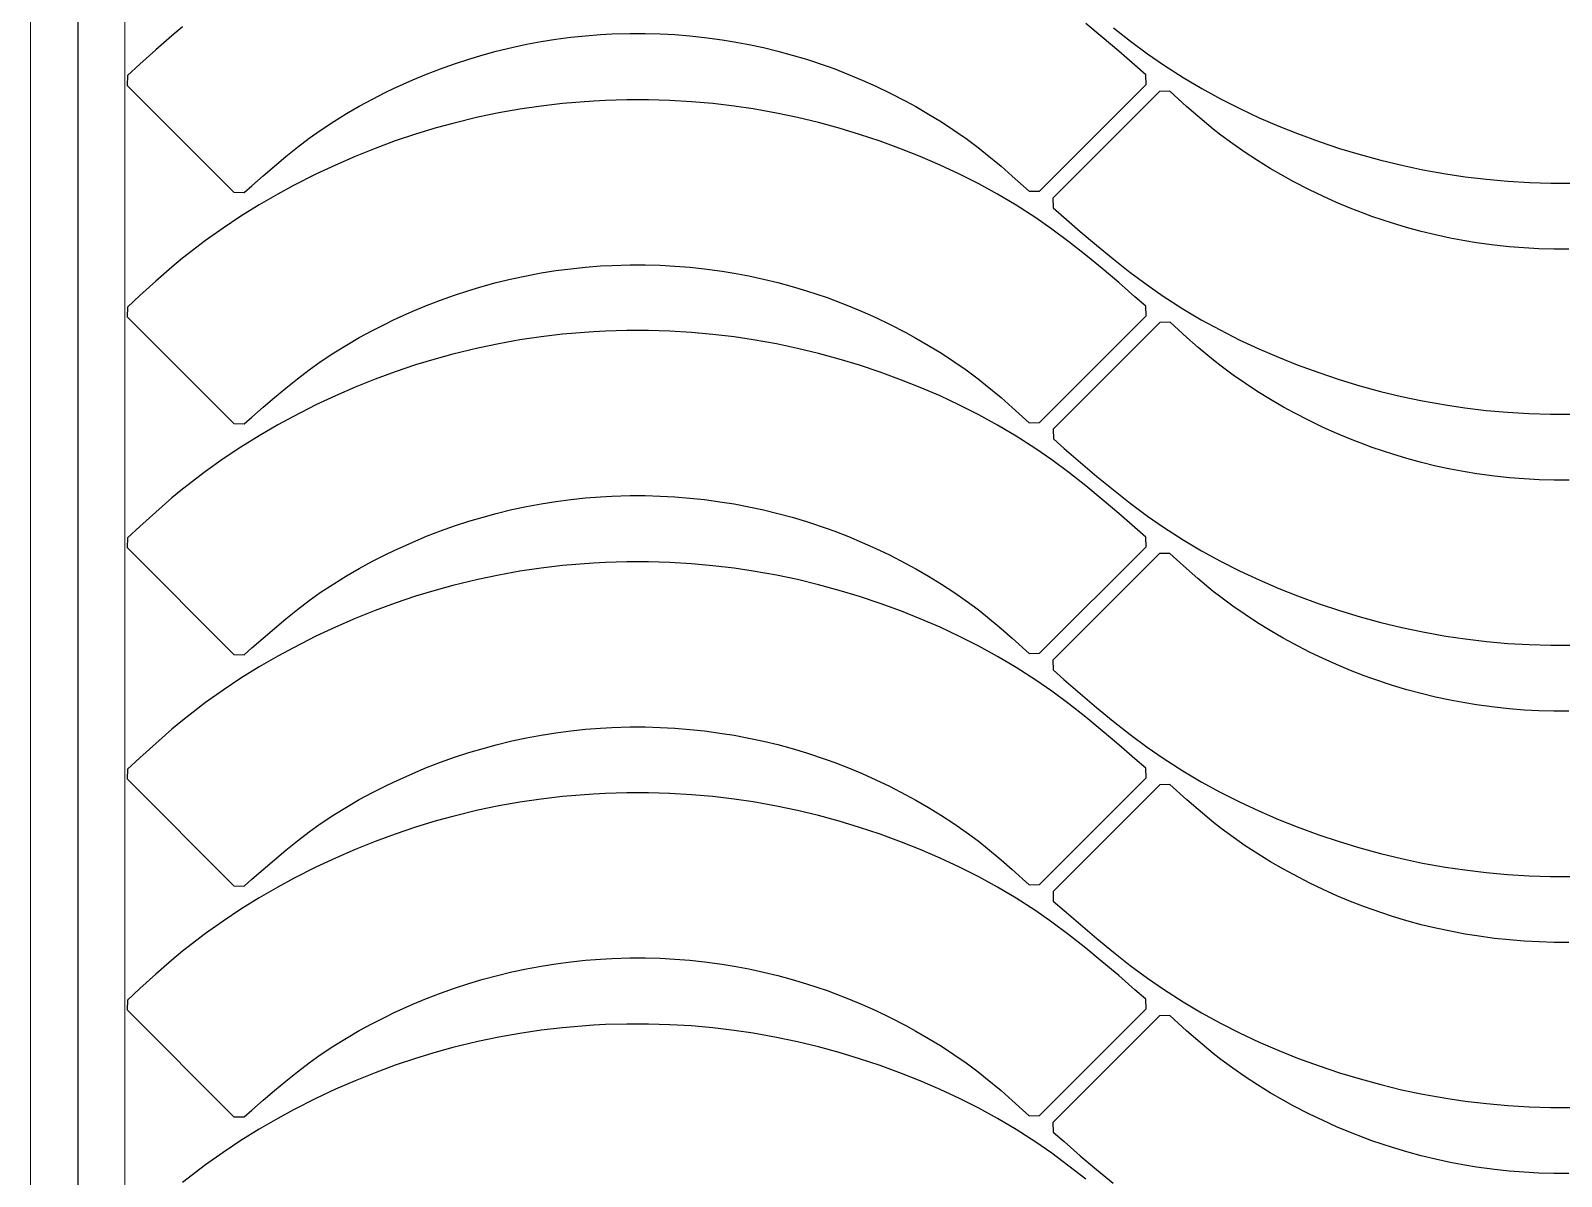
# Model space of a CAD drawing. Header units: millimetres. Extents: x -10628 to 24720, y -21829 to 4032.
# Drawn here: x 6649 to 7298, y -419 to 67 of the extents above; entities that cross this region are included whole.
import ezdxf
from ezdxf.enums import TextEntityAlignment as Align
from ezdxf.lldxf.tags import DXFTag

# ---------------------------------------------------------------- set-up
doc = ezdxf.new("R2010")
doc.units = ezdxf.units.MM
doc.layers.add('layer khung van cnc', color=7, linetype='Continuous', lineweight=25, true_color=0xfbf59b)
doc.layers.add('layer mau', color=7, linetype='Continuous')
doc.styles.add('Text Dim', font='arial.ttf')
tags = doc.linetypes.add('KVVIENMAY', pattern='A,46.311228,-10.280676,["KV VIỀN MÁY",Text Dim,S=10.028098,R=0,X=0,Y=-4.346144],-100.988212', length=157.580116).pattern_tags.tags
tags[6] = DXFTag(74, 10)

# ---------------------------------------------------------------- blocks, each defined once
blk = doc.blocks.new('khung van cnc')
at = {"lineweight": 5}
blk.add_lwpolyline([(-193, -99.44), (-193, 2370.56), (-223, 2400.56), (-1463, 2400.56), (-1493, 2370.56), (-1493, -99.44)], close=True, dxfattribs=at)
at = {"color": 1, "linetype": 'KVVIENMAY'}
blk.add_lwpolyline([(-511.88, -84.44), (-213, -84.44), (-213, 2370.56), (-228, 2385.56), (-1458.01, 2385.56), (-1473, 2370.56), (-1473, -84.44), (-1172.83, -84.44)], dxfattribs=at)
at = {"lineweight": 5}
blk.add_lwpolyline([(-513.55, -69.44), (-233, -69.44), (-233, 2370.56), (-1453, 2370.56), (-1453, -69.44), (-1173, -69.44)], dxfattribs=at)
at = {"layer": 'layer mau'}
for tag, p in [('ÁGF', (-518, -155.91)), ('TENFILE', (-518, -268.86)), ('TENFILE', (-518, -381.81)), ('TENFILE', (-518, -494.76))]:
    blk.add_attdef(tag, text='', height=30, dxfattribs=at).set_placement(p, align=Align.MIDDLE_CENTER)

msp = doc.modelspace()

# ---------------------------------------------------------------- linework, layer by layer
for p, q in [((6708.909, 65.045), (6702.045, 59.078)), ((6713.449, 68.811), (6708.909, 65.045)), ((6878.023, 64.387), (6884.314, 65.047)), ((6884.314, 65.047), (6890.62, 65.54)), ((6890.62, 65.54), (6895.483, 65.806)), ((6895.483, 65.806), (6903.259, 66.027)), ((6903.259, 66.027), (6909.582, 66.021)), ((6909.582, 66.021), (6915.903, 65.849)), ((6915.903, 65.849), (6922.217, 65.511)), ((6922.217, 65.511), (6928.52, 65.008)), ((6928.52, 65.008), (6934.807, 64.339)), ((7103.468, 64.405), (7096.435, 70.182)), ((7108.216, 68.398), (7115.363, 62.78)), ((6702.045, 59.078), (6695.294, 52.977)), ((6840.854, 56.964), (6846.412, 58.472)), ((6846.412, 58.472), (6853.101, 60.097)), ((6853.101, 60.097), (6859.285, 61.417)), ((6859.285, 61.417), (6865.504, 62.572)), ((6865.504, 62.572), (6871.751, 63.563)), ((6871.751, 63.563), (6878.023, 64.387)), ((6934.807, 64.339), (6942.322, 63.318)), ((6942.322, 63.318), (6947.32, 62.505)), ((6947.32, 62.505), (6953.537, 61.341)), ((6953.537, 61.341), (6959.72, 60.014)), ((6959.72, 60.014), (6965.866, 58.524)), ((6965.866, 58.524), (6971.97, 56.873)), ((7110.415, 58.507), (7103.468, 64.405)), ((7117.306, 52.529), (7110.415, 58.507)), ((7115.363, 62.78), (7122.653, 57.362)), ((6695.294, 52.977), (6690.089, 48.143)), ((6822.838, 51.062), (6828.792, 53.186)), ((6828.792, 53.186), (6834.798, 55.154)), ((6834.798, 55.154), (6840.854, 56.964)), ((6971.97, 56.873), (6978.027, 55.061)), ((6978.027, 55.061), (6986.75, 52.138)), ((6986.75, 52.138), (6989.98, 50.959)), ((7121.912, 48.489), (7117.306, 52.529)), ((7122.653, 57.362), (7129.392, 52.668)), ((7129.392, 52.668), (7137.764, 47.276)), ((6690.089, 48.143), (6690.011, 43.979)), ((6802.876, 42.651), (6811.098, 46.361)), ((6811.098, 46.361), (6816.939, 48.786)), ((6816.939, 48.786), (6822.838, 51.062)), ((6989.98, 50.959), (6995.868, 48.671)), ((6995.868, 48.671), (7001.695, 46.23)), ((7001.695, 46.23), (7007.457, 43.639)), ((7122.045, 44.391), (7121.912, 48.489)), ((7137.764, 47.276), (7145.594, 42.637)), ((6690.011, 43.979), (6735.237, -1.308)), ((6793.957, 38.215), (6799.602, 41.075)), ((6799.602, 41.075), (6802.876, 42.651)), ((7007.457, 43.639), (7013.153, 40.9)), ((7013.153, 40.9), (7020.126, 37.301)), ((7076.791, -0.801), (7122.045, 44.391)), ((7127.687, 41.405), (7082.433, -3.787)), ((7132.035, 41.513), (7127.687, 41.405)), ((7139.184, 35.048), (7132.035, 41.513)), ((7145.594, 42.637), (7153.587, 38.263)), ((6782.923, 32.037), (6788.394, 35.204)), ((6788.394, 35.204), (6793.957, 38.215)), ((6856.512, 33.922), (6847.543, 32.33)), ((6865.525, 35.249), (6856.512, 33.922)), ((6874.575, 36.31), (6865.525, 35.249)), ((6887.627, 37.37), (6874.575, 36.31)), ((6892.753, 37.636), (6887.627, 37.37)), ((6901.865, 37.899), (6892.753, 37.636)), ((6910.982, 37.894), (6901.865, 37.899)), ((6920.095, 37.623), (6910.982, 37.894)), ((6929.195, 37.083), (6920.095, 37.623)), ((6938.273, 36.276), (6929.195, 37.083)), ((6947.321, 35.199), (6938.273, 36.276)), ((6955.472, 33.994), (6947.321, 35.199)), ((6965.292, 32.24), (6955.472, 33.994)), ((7020.126, 37.301), (7024.336, 34.994)), ((7024.336, 34.994), (7029.814, 31.828)), ((7143.929, 30.884), (7139.184, 35.048)), ((7153.587, 38.263), (7161.727, 34.148)), ((7161.727, 34.148), (7169.997, 30.287)), ((6771.846, 24.895), (6777.557, 28.708)), ((6777.557, 28.708), (6782.923, 32.037)), ((6820.974, 25.967), (6812.255, 23.322)), ((6827.982, 27.891), (6820.974, 25.967)), ((6838.625, 30.473), (6827.982, 27.891)), ((6847.543, 32.33), (6838.625, 30.473)), ((6974.202, 30.362), (6965.292, 32.24)), ((6983.054, 28.223), (6974.202, 30.362)), ((6991.843, 25.83), (6983.054, 28.223)), ((7029.814, 31.828), (7035.205, 28.517)), ((7035.205, 28.517), (7040.5, 25.06)), ((7150.489, 25.433), (7143.929, 30.884)), ((7169.997, 30.287), (7178.383, 26.673)), ((7178.383, 26.673), (7186.282, 23.526)), ((6762.156, 17.732), (6767.176, 21.547)), ((6767.176, 21.547), (6771.846, 24.895)), ((6803.616, 20.422), (6795.064, 17.271)), ((6812.255, 23.322), (6803.616, 20.422)), ((7000.565, 23.185), (6991.843, 25.83)), ((7009.213, 20.294), (7000.565, 23.185)), ((7018.369, 16.937), (7009.213, 20.294)), ((7040.5, 25.06), (7045.689, 21.452)), ((7045.689, 21.452), (7050.764, 17.692)), ((7153.714, 22.912), (7150.489, 25.433)), ((7158.789, 19.152), (7153.714, 22.912)), ((7186.282, 23.526), (7195.438, 20.168)), ((7195.438, 20.168), (7204.086, 17.277)), ((6752.372, 9.75), (6757.227, 13.791)), ((6757.227, 13.791), (6762.156, 17.732)), ((6786.604, 13.873), (6778.242, 10.233)), ((6795.064, 17.271), (6786.604, 13.873)), ((7026.268, 13.789), (7018.369, 16.937)), ((7034.654, 10.176), (7026.268, 13.789)), ((7050.764, 17.692), (7053.989, 15.172)), ((7053.989, 15.172), (7060.549, 9.721)), ((7163.978, 15.545), (7158.789, 19.152)), ((7169.273, 12.087), (7163.978, 15.545)), ((7204.086, 17.277), (7212.808, 14.633)), ((7212.808, 14.633), (7221.597, 12.239)), ((6747.572, 5.634), (6752.372, 9.75)), ((6778.242, 10.233), (6769.987, 6.355)), ((7042.924, 6.314), (7034.654, 10.176)), ((7060.549, 9.721), (7065.294, 5.556)), ((7174.664, 8.777), (7169.273, 12.087)), ((7180.142, 5.611), (7174.664, 8.777)), ((7221.597, 12.239), (7230.449, 10.101)), ((7230.449, 10.101), (7239.359, 8.222)), ((7239.359, 8.222), (7249.179, 6.469)), ((6739.588, -1.426), (6742.809, 1.467)), ((6742.809, 1.467), (6747.572, 5.634)), ((6760.451, 1.512), (6753.819, -2.096)), ((6769.987, 6.355), (6760.451, 1.512)), ((7051.064, 2.199), (7042.924, 6.314)), ((7059.057, -2.175), (7051.064, 2.199)), ((7065.294, 5.556), (7072.443, -0.908)), ((7184.352, 3.303), (7180.142, 5.611)), ((7191.325, -0.295), (7184.352, 3.303)), ((7249.179, 6.469), (7257.33, 5.263)), ((7257.33, 5.263), (7266.378, 4.187)), ((7266.378, 4.187), (7275.456, 3.379)), ((7275.456, 3.379), (7284.556, 2.84)), ((7284.556, 2.84), (7293.669, 2.568)), ((7293.669, 2.568), (7302.786, 2.564)), ((6735.237, -1.308), (6739.588, -1.426)), ((6753.819, -2.096), (6745.926, -6.666)), ((7066.887, -6.813), (7059.057, -2.175)), ((7072.443, -0.908), (7076.791, -0.801)), ((7082.433, -3.787), (7082.566, -7.885)), ((7197.021, -3.034), (7191.325, -0.295)), ((7202.783, -5.625), (7197.021, -3.034)), ((7208.61, -8.067), (7202.783, -5.625)), ((6738.177, -11.469), (6730.588, -16.509)), ((6745.926, -6.666), (6738.177, -11.469)), ((7075.259, -12.205), (7066.887, -6.813)), ((7081.998, -16.9), (7075.259, -12.205)), ((7082.566, -7.885), (7087.172, -11.925)), ((7087.172, -11.925), (7094.063, -17.902)), ((7214.498, -10.354), (7208.61, -8.067)), ((7217.728, -11.533), (7214.498, -10.354)), ((7226.451, -14.457), (7217.728, -11.533)), ((6730.588, -16.509), (6723.171, -21.788)), ((7089.288, -22.318), (7081.998, -16.9)), ((7094.063, -17.902), (7101.01, -23.8)), ((7232.508, -16.269), (7226.451, -14.457)), ((7238.612, -17.92), (7232.508, -16.269)), ((7244.758, -19.409), (7238.612, -17.92)), ((7250.941, -20.737), (7244.758, -19.409)), ((6723.171, -21.788), (6713.449, -29.307)), ((7096.435, -27.935), (7089.288, -22.318)), ((7101.01, -23.8), (7108.043, -29.578)), ((7257.158, -21.9), (7250.941, -20.737)), ((7262.156, -22.714), (7257.158, -21.9)), ((7269.671, -23.734), (7262.156, -22.714)), ((7275.958, -24.403), (7269.671, -23.734)), ((7282.261, -24.907), (7275.958, -24.403)), ((7288.575, -25.245), (7282.261, -24.907)), ((7294.896, -25.417), (7288.575, -25.245)), ((7301.219, -25.423), (7294.896, -25.417)), ((6713.449, -29.307), (6708.909, -33.073)), ((6890.62, -32.578), (6895.483, -32.312)), ((6895.483, -32.312), (6903.259, -32.091)), ((6903.259, -32.091), (6909.582, -32.097)), ((6909.582, -32.097), (6915.903, -32.269)), ((6915.903, -32.269), (6922.217, -32.607)), ((7103.468, -33.713), (7096.435, -27.935)), ((7108.043, -29.578), (7115.19, -35.196)), ((6708.909, -33.073), (6702.045, -39.039)), ((6846.412, -39.646), (6853.101, -38.021)), ((6853.101, -38.021), (6859.285, -36.701)), ((6859.285, -36.701), (6865.504, -35.546)), ((6865.504, -35.546), (6871.751, -34.555)), ((6871.751, -34.555), (6878.023, -33.73)), ((6878.023, -33.73), (6884.314, -33.071)), ((6884.314, -33.071), (6890.62, -32.578)), ((6922.217, -32.607), (6928.52, -33.11)), ((6928.52, -33.11), (6934.807, -33.779)), ((6934.807, -33.779), (6942.322, -34.8)), ((6942.322, -34.8), (6947.32, -35.613)), ((6947.32, -35.613), (6953.537, -36.777)), ((6953.537, -36.777), (6959.72, -38.104)), ((6959.72, -38.104), (6965.866, -39.594)), ((7110.415, -39.611), (7103.468, -33.713)), ((7115.19, -35.196), (7122.48, -40.614)), ((6695.294, -45.141), (6690.089, -49.975)), ((6702.045, -39.039), (6695.294, -45.141)), ((6822.838, -47.056), (6828.792, -44.932)), ((6828.792, -44.932), (6834.798, -42.964)), ((6834.798, -42.964), (6840.854, -41.154)), ((6840.854, -41.154), (6846.412, -39.646)), ((6965.866, -39.594), (6971.97, -41.245)), ((6971.97, -41.245), (6978.027, -43.057)), ((6978.027, -43.057), (6986.75, -45.98)), ((7117.306, -45.589), (7110.415, -39.611)), ((7122.48, -40.614), (7129.219, -45.308)), ((7129.219, -45.308), (7137.591, -50.7)), ((6690.089, -49.975), (6690.011, -54.139)), ((6802.876, -55.466), (6811.098, -51.757)), ((6811.098, -51.757), (6816.939, -49.332)), ((6816.939, -49.332), (6822.838, -47.056)), ((6986.75, -45.98), (6989.98, -47.159)), ((6989.98, -47.159), (6995.868, -49.447)), ((6995.868, -49.447), (7001.695, -51.888)), ((7001.695, -51.888), (7007.457, -54.479)), ((7121.912, -49.629), (7117.306, -45.589)), ((7122.045, -53.726), (7121.912, -49.629)), ((7137.591, -50.7), (7145.421, -55.338)), ((6690.011, -54.139), (6735.237, -99.426)), ((6793.957, -59.903), (6799.602, -57.043)), ((6799.602, -57.043), (6802.876, -55.466)), ((7007.457, -54.479), (7013.153, -57.218)), ((7013.153, -57.218), (7020.126, -60.816)), ((7076.791, -98.919), (7122.045, -53.726)), ((7127.83, -56.57), (7082.576, -101.762)), ((7132.178, -56.462), (7127.83, -56.57)), ((7139.327, -62.927), (7132.178, -56.462)), ((7145.421, -55.338), (7153.414, -59.712)), ((6782.923, -66.081), (6788.394, -62.914)), ((6788.394, -62.914), (6793.957, -59.903)), ((6856.512, -63.936), (6847.543, -65.528)), ((6865.525, -62.609), (6856.512, -63.936)), ((6874.575, -61.547), (6865.525, -62.609)), ((6887.627, -60.487), (6874.575, -61.547)), ((6892.753, -60.222), (6887.627, -60.487)), ((6901.865, -59.959), (6892.753, -60.222)), ((6910.982, -59.963), (6901.865, -59.959)), ((6920.095, -60.235), (6910.982, -59.963)), ((6929.195, -60.775), (6920.095, -60.235)), ((6938.273, -61.582), (6929.195, -60.775)), ((6947.321, -62.659), (6938.273, -61.582)), ((6955.472, -63.864), (6947.321, -62.659)), ((6965.292, -65.618), (6955.472, -63.864)), ((7020.126, -60.816), (7024.336, -63.124)), ((7024.336, -63.124), (7029.814, -66.29)), ((7144.071, -67.092), (7139.327, -62.927)), ((7153.414, -59.712), (7161.553, -63.827)), ((7161.553, -63.827), (7169.824, -67.689)), ((6771.846, -73.223), (6777.557, -69.41)), ((6777.557, -69.41), (6782.923, -66.081)), ((6827.982, -69.967), (6820.974, -71.891)), ((6838.625, -67.385), (6827.982, -69.967)), ((6847.543, -65.528), (6838.625, -67.385)), ((6974.202, -67.496), (6965.292, -65.618)), ((6983.054, -69.634), (6974.202, -67.496)), ((6991.843, -72.028), (6983.054, -69.634)), ((7029.814, -66.29), (7035.205, -69.601)), ((7035.205, -69.601), (7040.5, -73.058)), ((7150.632, -72.542), (7144.071, -67.092)), ((7169.824, -67.689), (7178.21, -71.303)), ((7178.21, -71.303), (7186.109, -74.45)), ((6762.156, -80.386), (6767.176, -76.571)), ((6767.176, -76.571), (6771.846, -73.223)), ((6803.616, -77.436), (6795.064, -80.587)), ((6812.255, -74.535), (6803.616, -77.436)), ((6820.974, -71.891), (6812.255, -74.535)), ((7000.565, -74.673), (6991.843, -72.028)), ((7009.213, -77.564), (7000.565, -74.673)), ((7018.369, -80.921), (7009.213, -77.564)), ((7040.5, -73.058), (7045.689, -76.666)), ((7045.689, -76.666), (7050.764, -80.426)), ((7153.857, -75.063), (7150.632, -72.542)), ((7158.932, -78.823), (7153.857, -75.063)), ((7186.109, -74.45), (7195.265, -77.807)), ((7195.265, -77.807), (7203.913, -80.698)), ((6752.372, -88.368), (6757.227, -84.327)), ((6757.227, -84.327), (6762.156, -80.386)), ((6786.604, -83.985), (6778.242, -87.625)), ((6795.064, -80.587), (6786.604, -83.985)), ((7026.268, -84.068), (7018.369, -80.921)), ((7034.654, -87.682), (7026.268, -84.068)), ((7050.764, -80.426), (7053.989, -82.946)), ((7053.989, -82.946), (7060.549, -88.397)), ((7164.121, -82.43), (7158.932, -78.823)), ((7169.416, -85.888), (7164.121, -82.43)), ((7203.913, -80.698), (7212.635, -83.343)), ((7212.635, -83.343), (7221.424, -85.737)), ((6747.572, -92.484), (6752.372, -88.368)), ((6778.242, -87.625), (6769.987, -91.503)), ((7042.924, -91.544), (7034.654, -87.682)), ((7060.549, -88.397), (7065.294, -92.562)), ((7174.807, -89.198), (7169.416, -85.888)), ((7180.285, -92.364), (7174.807, -89.198)), ((7221.424, -85.737), (7230.276, -87.875)), ((7230.276, -87.875), (7239.186, -89.753)), ((7239.186, -89.753), (7249.006, -91.507)), ((6739.588, -99.544), (6742.809, -96.651)), ((6742.809, -96.651), (6747.572, -92.484)), ((6760.451, -96.346), (6753.819, -99.953)), ((6769.987, -91.503), (6760.451, -96.346)), ((7051.064, -95.659), (7042.924, -91.544)), ((7059.057, -100.033), (7051.064, -95.659)), ((7065.294, -92.562), (7072.443, -99.026)), ((7184.495, -94.672), (7180.285, -92.364)), ((7191.468, -98.271), (7184.495, -94.672)), ((7249.006, -91.507), (7257.157, -92.713)), ((7257.157, -92.713), (7266.205, -93.789)), ((7266.205, -93.789), (7275.283, -94.597)), ((7275.283, -94.597), (7284.383, -95.136)), ((7284.383, -95.136), (7293.496, -95.408)), ((7293.496, -95.408), (7302.613, -95.412)), ((6735.237, -99.426), (6739.588, -99.544)), ((6753.819, -99.953), (6745.926, -104.523)), ((7066.887, -104.671), (7059.057, -100.033)), ((7072.443, -99.026), (7076.791, -98.919)), ((7082.576, -101.762), (7082.709, -105.86)), ((7197.164, -101.009), (7191.468, -98.271)), ((7202.926, -103.601), (7197.164, -101.009)), ((7208.752, -106.042), (7202.926, -103.601)), ((6738.177, -109.327), (6730.588, -114.367)), ((6745.926, -104.523), (6738.177, -109.327)), ((7075.259, -110.063), (7066.887, -104.671)), ((7081.998, -114.757), (7075.259, -110.063)), ((7082.709, -105.86), (7087.315, -109.9)), ((7087.315, -109.9), (7094.206, -115.877)), ((7214.641, -108.329), (7208.752, -106.042)), ((7217.871, -109.508), (7214.641, -108.329)), ((7226.594, -112.432), (7217.871, -109.508)), ((6730.588, -114.367), (6723.171, -119.646)), ((7089.288, -120.175), (7081.998, -114.757)), ((7094.206, -115.877), (7101.153, -121.775)), ((7232.651, -114.244), (7226.594, -112.432)), ((7238.754, -115.895), (7232.651, -114.244)), ((7244.901, -117.385), (7238.754, -115.895)), ((6723.171, -119.646), (6713.449, -127.164)), ((7096.435, -125.793), (7089.288, -120.175)), ((7101.153, -121.775), (7108.186, -127.553)), ((7251.084, -118.712), (7244.901, -117.385)), ((7257.301, -119.876), (7251.084, -118.712)), ((7262.299, -120.689), (7257.301, -119.876)), ((7269.814, -121.709), (7262.299, -120.689)), ((7276.101, -122.378), (7269.814, -121.709)), ((7282.404, -122.882), (7276.101, -122.378)), ((7288.718, -123.22), (7282.404, -122.882)), ((7295.038, -123.392), (7288.718, -123.22)), ((6713.449, -127.164), (6708.909, -130.931)), ((7103.468, -131.571), (7096.435, -125.793)), ((7108.186, -127.553), (7115.333, -133.171)), ((7301.362, -123.398), (7295.038, -123.392)), ((6708.909, -130.931), (6702.045, -136.897)), ((6846.412, -137.503), (6853.101, -135.879)), ((6853.101, -135.879), (6859.285, -134.559)), ((6859.285, -134.559), (6865.504, -133.403)), ((6865.504, -133.403), (6871.751, -132.413)), ((6871.751, -132.413), (6878.023, -131.588)), ((6878.023, -131.588), (6884.314, -130.929)), ((6884.314, -130.929), (6890.62, -130.436)), ((6890.62, -130.436), (6895.483, -130.17)), ((6895.483, -130.17), (6903.259, -129.949)), ((6903.259, -129.949), (6909.582, -129.955)), ((6909.582, -129.955), (6915.903, -130.127)), ((6915.903, -130.127), (6922.217, -130.464)), ((6922.217, -130.464), (6928.52, -130.968)), ((6928.52, -130.968), (6934.807, -131.637)), ((6934.807, -131.637), (6942.322, -132.658)), ((6942.322, -132.658), (6947.32, -133.471)), ((6947.32, -133.471), (6953.537, -134.635)), ((6953.537, -134.635), (6959.72, -135.962)), ((6959.72, -135.962), (6965.866, -137.451)), ((7110.415, -137.469), (7103.468, -131.571)), ((7115.333, -133.171), (7122.623, -138.589)), ((6702.045, -136.897), (6695.294, -142.999)), ((6822.838, -144.914), (6828.792, -142.79)), ((6828.792, -142.79), (6834.798, -140.822)), ((6834.798, -140.822), (6840.854, -139.012)), ((6840.854, -139.012), (6846.412, -137.503)), ((6965.866, -137.451), (6971.97, -139.103)), ((6971.97, -139.103), (6978.027, -140.915)), ((6978.027, -140.915), (6986.75, -143.838)), ((7117.306, -143.447), (7110.415, -137.469)), ((7122.623, -138.589), (7129.362, -143.283)), ((6690.089, -147.832), (6690.011, -151.997)), ((6695.294, -142.999), (6690.089, -147.832)), ((6811.098, -149.614), (6816.939, -147.189)), ((6816.939, -147.189), (6822.838, -144.914)), ((6986.75, -143.838), (6989.98, -145.017)), ((6989.98, -145.017), (6995.868, -147.305)), ((6995.868, -147.305), (7001.695, -149.746)), ((7121.912, -147.486), (7117.306, -143.447)), ((7122.045, -151.584), (7121.912, -147.486)), ((7129.362, -143.283), (7137.734, -148.675)), ((7137.734, -148.675), (7145.564, -153.314)), ((6690.011, -151.997), (6735.237, -197.284)), ((6793.957, -157.761), (6799.602, -154.901)), ((6799.602, -154.901), (6802.876, -153.324)), ((6802.876, -153.324), (6811.098, -149.614)), ((7001.695, -149.746), (7007.457, -152.337)), ((7007.457, -152.337), (7013.153, -155.076)), ((7013.153, -155.076), (7020.126, -158.674)), ((7076.791, -196.777), (7122.045, -151.584)), ((7127.712, -154.545), (7082.458, -199.738)), ((7132.06, -154.438), (7127.712, -154.545)), ((7139.209, -160.902), (7132.06, -154.438)), ((7145.564, -153.314), (7153.556, -157.688)), ((6782.923, -163.939), (6788.394, -160.772)), ((6788.394, -160.772), (6793.957, -157.761)), ((6856.512, -162.009), (6847.543, -163.601)), ((6865.525, -160.682), (6856.512, -162.009)), ((6874.575, -159.62), (6865.525, -160.682)), ((6887.627, -158.56), (6874.575, -159.62)), ((6892.753, -158.295), (6887.627, -158.56)), ((6901.865, -158.032), (6892.753, -158.295)), ((6910.982, -158.036), (6901.865, -158.032)), ((6920.095, -158.308), (6910.982, -158.036)), ((6929.195, -158.847), (6920.095, -158.308)), ((6938.273, -159.655), (6929.195, -158.847)), ((6947.321, -160.731), (6938.273, -159.655)), ((6955.472, -161.937), (6947.321, -160.731)), ((6965.292, -163.69), (6955.472, -161.937)), ((7020.126, -158.674), (7024.336, -160.982)), ((7024.336, -160.982), (7029.814, -164.148)), ((7143.953, -165.067), (7139.209, -160.902)), ((7153.556, -157.688), (7161.696, -161.802)), ((7161.696, -161.802), (7169.967, -165.664)), ((6771.846, -171.081), (6777.557, -167.268)), ((6777.557, -167.268), (6782.923, -163.939)), ((6827.982, -168.04), (6820.974, -169.963)), ((6838.625, -165.458), (6827.982, -168.04)), ((6847.543, -163.601), (6838.625, -165.458)), ((6974.202, -165.569), (6965.292, -163.69)), ((6983.054, -167.707), (6974.202, -165.569)), ((6991.843, -170.101), (6983.054, -167.707)), ((7029.814, -164.148), (7035.205, -167.458)), ((7035.205, -167.458), (7040.5, -170.916)), ((7150.514, -170.518), (7143.953, -165.067)), ((7169.967, -165.664), (7178.353, -169.278)), ((6762.156, -178.244), (6767.176, -174.429)), ((6767.176, -174.429), (6771.846, -171.081)), ((6812.255, -172.608), (6803.616, -175.508)), ((6820.974, -169.963), (6812.255, -172.608)), ((7000.565, -172.745), (6991.843, -170.101)), ((7009.213, -175.636), (7000.565, -172.745)), ((7040.5, -170.916), (7045.689, -174.524)), ((7045.689, -174.524), (7050.764, -178.283)), ((7153.739, -173.039), (7150.514, -170.518)), ((7158.814, -176.799), (7153.739, -173.039)), ((7178.353, -169.278), (7186.252, -172.425)), ((7186.252, -172.425), (7195.408, -175.783)), ((6757.227, -182.185), (6762.156, -178.244)), ((6795.064, -178.66), (6786.604, -182.058)), ((6803.616, -175.508), (6795.064, -178.66)), ((7018.369, -178.994), (7009.213, -175.636)), ((7026.268, -182.141), (7018.369, -178.994)), ((7050.764, -178.283), (7053.989, -180.804)), ((7053.989, -180.804), (7060.549, -186.255)), ((7164.003, -180.406), (7158.814, -176.799)), ((7169.298, -183.864), (7164.003, -180.406)), ((7195.408, -175.783), (7204.056, -178.674)), ((7204.056, -178.674), (7212.777, -181.318)), ((7212.777, -181.318), (7221.567, -183.712)), ((6747.572, -190.342), (6752.372, -186.226)), ((6752.372, -186.226), (6757.227, -182.185)), ((6778.242, -185.698), (6769.987, -189.575)), ((6786.604, -182.058), (6778.242, -185.698)), ((7034.654, -185.755), (7026.268, -182.141)), ((7042.924, -189.616), (7034.654, -185.755)), ((7060.549, -186.255), (7065.294, -190.42)), ((7174.689, -187.174), (7169.298, -183.864)), ((7180.167, -190.34), (7174.689, -187.174)), ((7221.567, -183.712), (7230.419, -185.85)), ((7230.419, -185.85), (7239.329, -187.728)), ((7239.329, -187.728), (7249.149, -189.482)), ((6739.588, -197.402), (6742.809, -194.508)), ((6742.809, -194.508), (6747.572, -190.342)), ((6760.451, -194.418), (6753.819, -198.026)), ((6769.987, -189.575), (6760.451, -194.418)), ((7051.064, -193.731), (7042.924, -189.616)), ((7059.057, -198.105), (7051.064, -193.731)), ((7065.294, -190.42), (7072.443, -196.884)), ((7184.377, -192.648), (7180.167, -190.34)), ((7191.35, -196.246), (7184.377, -192.648)), ((7249.149, -189.482), (7257.3, -190.688)), ((7257.3, -190.688), (7266.348, -191.764)), ((7266.348, -191.764), (7275.426, -192.572)), ((7275.426, -192.572), (7284.526, -193.111)), ((7284.526, -193.111), (7293.639, -193.383)), ((7293.639, -193.383), (7302.755, -193.387)), ((6735.237, -197.284), (6739.588, -197.402)), ((6753.819, -198.026), (6745.926, -202.596)), ((7066.887, -202.744), (7059.057, -198.105)), ((7072.443, -196.884), (7076.791, -196.777)), ((7082.458, -199.738), (7082.591, -203.836)), ((7197.046, -198.985), (7191.35, -196.246)), ((7202.808, -201.576), (7197.046, -198.985)), ((6738.177, -207.399), (6730.588, -212.439)), ((6745.926, -202.596), (6738.177, -207.399)), ((7075.259, -208.136), (7066.887, -202.744)), ((7082.591, -203.836), (7087.197, -207.875)), ((7208.634, -204.017), (7202.808, -201.576)), ((7214.523, -206.305), (7208.634, -204.017)), ((7217.753, -207.484), (7214.523, -206.305)), ((7226.476, -210.407), (7217.753, -207.484)), ((6730.588, -212.439), (6723.171, -217.718)), ((7081.998, -212.83), (7075.259, -208.136)), ((7089.288, -218.248), (7081.998, -212.83)), ((7087.197, -207.875), (7094.088, -213.853)), ((7094.088, -213.853), (7101.035, -219.751)), ((7232.533, -212.219), (7226.476, -210.407)), ((7238.636, -213.871), (7232.533, -212.219)), ((7244.783, -215.36), (7238.636, -213.871)), ((6723.171, -217.718), (6713.449, -225.237)), ((7096.435, -223.866), (7089.288, -218.248)), ((7101.035, -219.751), (7108.068, -225.529)), ((7250.966, -216.687), (7244.783, -215.36)), ((7257.183, -217.851), (7250.966, -216.687)), ((7262.181, -218.664), (7257.183, -217.851)), ((7269.696, -219.685), (7262.181, -218.664)), ((7275.983, -220.354), (7269.696, -219.685)), ((7282.286, -220.858), (7275.983, -220.354)), ((6713.449, -225.237), (6708.909, -229.004)), ((7103.468, -229.644), (7096.435, -223.866)), ((7108.068, -225.529), (7115.215, -231.147)), ((7288.6, -221.195), (7282.286, -220.858)), ((7294.921, -221.368), (7288.6, -221.195)), ((7301.244, -221.373), (7294.921, -221.368)), ((6708.909, -229.004), (6702.045, -234.97)), ((6853.101, -233.952), (6859.285, -232.631)), ((6859.285, -232.631), (6865.504, -231.476)), ((6865.504, -231.476), (6871.751, -230.486)), ((6871.751, -230.486), (6878.023, -229.661)), ((6878.023, -229.661), (6884.314, -229.002)), ((6884.314, -229.002), (6890.62, -228.508)), ((6890.62, -228.508), (6895.483, -228.242)), ((6895.483, -228.242), (6903.259, -228.021)), ((6903.259, -228.021), (6909.582, -228.027)), ((6909.582, -228.027), (6915.903, -228.199)), ((6915.903, -228.199), (6922.217, -228.537)), ((6922.217, -228.537), (6928.52, -229.041)), ((6928.52, -229.041), (6934.807, -229.71)), ((6934.807, -229.71), (6942.322, -230.73)), ((6942.322, -230.73), (6947.32, -231.543)), ((6947.32, -231.543), (6953.537, -232.707)), ((6953.537, -232.707), (6959.72, -234.034)), ((7110.415, -235.542), (7103.468, -229.644)), ((7115.215, -231.147), (7122.505, -236.565)), ((6702.045, -234.97), (6695.294, -241.071)), ((6828.792, -240.863), (6834.798, -238.894)), ((6834.798, -238.894), (6840.854, -237.085)), ((6840.854, -237.085), (6846.412, -235.576)), ((6846.412, -235.576), (6853.101, -233.952)), ((6959.72, -234.034), (6965.866, -235.524)), ((6965.866, -235.524), (6971.97, -237.175)), ((6971.97, -237.175), (6978.027, -238.987)), ((6978.027, -238.987), (6986.75, -241.911)), ((7117.306, -241.519), (7110.415, -235.542)), ((7122.505, -236.565), (7129.244, -241.259)), ((6690.089, -245.905), (6690.011, -250.069)), ((6695.294, -241.071), (6690.089, -245.905)), ((6811.098, -247.687), (6816.939, -245.262)), ((6816.939, -245.262), (6822.838, -242.986)), ((6822.838, -242.986), (6828.792, -240.863)), ((6986.75, -241.911), (6989.98, -243.09)), ((6989.98, -243.09), (6995.868, -245.377)), ((6995.868, -245.377), (7001.695, -247.818)), ((7121.912, -245.559), (7117.306, -241.519)), ((7122.045, -249.657), (7121.912, -245.559)), ((7129.244, -241.259), (7137.616, -246.651)), ((7137.616, -246.651), (7145.446, -251.289)), ((6690.011, -250.069), (6735.237, -295.356)), ((6793.957, -255.833), (6799.602, -252.973)), ((6799.602, -252.973), (6802.876, -251.397)), ((6802.876, -251.397), (6811.098, -247.687)), ((7001.695, -247.818), (7007.457, -250.41)), ((7007.457, -250.41), (7013.153, -253.148)), ((7013.153, -253.148), (7020.126, -256.747)), ((7076.791, -294.849), (7122.045, -249.657)), ((7127.809, -252.521), (7082.556, -297.713)), ((7132.157, -252.413), (7127.809, -252.521)), ((7139.306, -258.878), (7132.157, -252.413)), ((7145.446, -251.289), (7153.438, -255.663)), ((6782.923, -262.011), (6788.394, -258.844)), ((6788.394, -258.844), (6793.957, -255.833)), ((6865.525, -258.577), (6856.512, -259.904)), ((6874.575, -257.515), (6865.525, -258.577)), ((6887.627, -256.455), (6874.575, -257.515)), ((6892.753, -256.19), (6887.627, -256.455)), ((6901.865, -255.927), (6892.753, -256.19)), ((6910.982, -255.931), (6901.865, -255.927)), ((6920.095, -256.203), (6910.982, -255.931)), ((6929.195, -256.742), (6920.095, -256.203)), ((6938.273, -257.55), (6929.195, -256.742)), ((6947.321, -258.627), (6938.273, -257.55)), ((6955.472, -259.832), (6947.321, -258.627)), ((7020.126, -256.747), (7024.336, -259.055)), ((7024.336, -259.055), (7029.814, -262.221)), ((7144.051, -263.043), (7139.306, -258.878)), ((7153.438, -255.663), (7161.578, -259.778)), ((6771.846, -269.154), (6777.557, -265.34)), ((6777.557, -265.34), (6782.923, -262.011)), ((6827.982, -265.935), (6820.974, -267.858)), ((6838.625, -263.353), (6827.982, -265.935)), ((6847.543, -261.496), (6838.625, -263.353)), ((6856.512, -259.904), (6847.543, -261.496)), ((6965.292, -261.586), (6955.472, -259.832)), ((6974.202, -263.464), (6965.292, -261.586)), ((6983.054, -265.602), (6974.202, -263.464)), ((6991.843, -267.996), (6983.054, -265.602)), ((7029.814, -262.221), (7035.205, -265.531)), ((7035.205, -265.531), (7040.5, -268.989)), ((7150.611, -268.493), (7144.051, -263.043)), ((7161.578, -259.778), (7169.849, -263.64)), ((7169.849, -263.64), (7178.235, -267.254)), ((6762.156, -276.317), (6767.176, -272.501)), ((6767.176, -272.501), (6771.846, -269.154)), ((6812.255, -270.503), (6803.616, -273.404)), ((6820.974, -267.858), (6812.255, -270.503)), ((7000.565, -270.641), (6991.843, -267.996)), ((7009.213, -273.532), (7000.565, -270.641)), ((7040.5, -268.989), (7045.689, -272.596)), ((7045.689, -272.596), (7050.764, -276.356)), ((7153.836, -271.014), (7150.611, -268.493)), ((7158.911, -274.774), (7153.836, -271.014)), ((7178.235, -267.254), (7186.134, -270.401)), ((7186.134, -270.401), (7195.29, -273.758)), ((6757.227, -280.257), (6762.156, -276.317)), ((6795.064, -276.555), (6786.604, -279.953)), ((6803.616, -273.404), (6795.064, -276.555)), ((7018.369, -276.889), (7009.213, -273.532)), ((7026.268, -280.036), (7018.369, -276.889)), ((7050.764, -276.356), (7053.989, -278.877)), ((7053.989, -278.877), (7060.549, -284.327)), ((7164.1, -278.381), (7158.911, -274.774)), ((7169.395, -281.839), (7164.1, -278.381)), ((7195.29, -273.758), (7203.938, -276.649)), ((7203.938, -276.649), (7212.659, -279.294)), ((6747.572, -288.415), (6752.372, -284.298)), ((6752.372, -284.298), (6757.227, -280.257)), ((6778.242, -283.593), (6769.987, -287.471)), ((6786.604, -279.953), (6778.242, -283.593)), ((7034.654, -283.65), (7026.268, -280.036)), ((7042.924, -287.512), (7034.654, -283.65)), ((7060.549, -284.327), (7065.294, -288.492)), ((7174.786, -285.149), (7169.395, -281.839)), ((7180.264, -288.315), (7174.786, -285.149)), ((7212.659, -279.294), (7221.449, -281.688)), ((7221.449, -281.688), (7230.301, -283.826)), ((7230.301, -283.826), (7239.211, -285.704)), ((6742.809, -292.581), (6747.572, -288.415)), ((6769.987, -287.471), (6760.451, -292.313)), ((7051.064, -291.627), (7042.924, -287.512)), ((7059.057, -296.001), (7051.064, -291.627)), ((7065.294, -288.492), (7072.443, -294.957)), ((7184.474, -290.623), (7180.264, -288.315)), ((7191.448, -294.222), (7184.474, -290.623)), ((7239.211, -285.704), (7249.031, -287.458)), ((7249.031, -287.458), (7257.182, -288.663)), ((7257.182, -288.663), (7266.23, -289.74)), ((7266.23, -289.74), (7275.308, -290.548)), ((7275.308, -290.548), (7284.408, -291.087)), ((7284.408, -291.087), (7293.521, -291.359)), ((7293.521, -291.359), (7302.638, -291.363)), ((6735.237, -295.356), (6739.588, -295.474)), ((6739.588, -295.474), (6742.809, -292.581)), ((6753.819, -295.921), (6745.926, -300.491)), ((6760.451, -292.313), (6753.819, -295.921)), ((7066.887, -300.639), (7059.057, -296.001)), ((7072.443, -294.957), (7076.791, -294.849)), ((7082.556, -297.713), (7082.688, -301.811)), ((7197.143, -296.96), (7191.448, -294.222)), ((7202.905, -299.552), (7197.143, -296.96)), ((6745.926, -300.491), (6738.177, -305.295)), ((7075.259, -306.031), (7066.887, -300.639)), ((7082.688, -301.811), (7087.295, -305.851)), ((7208.732, -301.993), (7202.905, -299.552)), ((7214.62, -304.28), (7208.732, -301.993)), ((7217.85, -305.459), (7214.62, -304.28)), ((6730.588, -310.334), (6723.171, -315.614)), ((6738.177, -305.295), (6730.588, -310.334)), ((7081.998, -310.725), (7075.259, -306.031)), ((7089.288, -316.143), (7081.998, -310.725)), ((7087.295, -305.851), (7094.185, -311.828)), ((7226.573, -308.383), (7217.85, -305.459)), ((7232.63, -310.195), (7226.573, -308.383)), ((7238.734, -311.846), (7232.63, -310.195)), ((6723.171, -315.614), (6713.449, -323.132)), ((7096.435, -321.761), (7089.288, -316.143)), ((7094.185, -311.828), (7101.133, -317.726)), ((7101.133, -317.726), (7108.166, -323.504)), ((7244.88, -313.336), (7238.734, -311.846)), ((7251.064, -314.663), (7244.88, -313.336)), ((7257.28, -315.826), (7251.064, -314.663)), ((7262.278, -316.64), (7257.28, -315.826)), ((7269.793, -317.66), (7262.278, -316.64)), ((7276.081, -318.329), (7269.793, -317.66)), ((6713.449, -323.132), (6708.909, -326.899)), ((7103.468, -327.539), (7096.435, -321.761)), ((7108.166, -323.504), (7115.313, -329.122)), ((7282.383, -318.833), (7276.081, -318.329)), ((7288.697, -319.171), (7282.383, -318.833)), ((7295.018, -319.343), (7288.697, -319.171)), ((7301.341, -319.349), (7295.018, -319.343)), ((6708.909, -326.899), (6702.045, -332.865)), ((6853.101, -331.847), (6859.285, -330.527)), ((6859.285, -330.527), (6865.504, -329.371)), ((6865.504, -329.371), (6871.751, -328.381)), ((6871.751, -328.381), (6878.023, -327.556)), ((6878.023, -327.556), (6884.314, -326.897)), ((6884.314, -326.897), (6890.62, -326.404)), ((6890.62, -326.404), (6895.483, -326.137)), ((6895.483, -326.137), (6903.259, -325.916)), ((6903.259, -325.916), (6909.582, -325.922)), ((6909.582, -325.922), (6915.903, -326.094)), ((6915.903, -326.094), (6922.217, -326.432)), ((6922.217, -326.432), (6928.52, -326.936)), ((6928.52, -326.936), (6934.807, -327.605)), ((6934.807, -327.605), (6942.322, -328.625)), ((6942.322, -328.625), (6947.32, -329.439)), ((6947.32, -329.439), (6953.537, -330.602)), ((6953.537, -330.602), (6959.72, -331.93)), ((7110.415, -333.437), (7103.468, -327.539)), ((7115.313, -329.122), (7122.602, -334.54)), ((6702.045, -332.865), (6695.294, -338.966)), ((6828.792, -338.758), (6834.798, -336.79)), ((6834.798, -336.79), (6840.854, -334.98)), ((6840.854, -334.98), (6846.412, -333.471)), ((6846.412, -333.471), (6853.101, -331.847)), ((6959.72, -331.93), (6965.866, -333.419)), ((6965.866, -333.419), (6971.97, -335.07)), ((6971.97, -335.07), (6978.027, -336.882)), ((6978.027, -336.882), (6986.75, -339.806)), ((7117.306, -339.415), (7110.415, -333.437)), ((7122.602, -334.54), (7129.341, -339.234)), ((6690.089, -343.8), (6690.011, -347.965)), ((6695.294, -338.966), (6690.089, -343.8)), ((6811.098, -345.582), (6816.939, -343.157)), ((6816.939, -343.157), (6822.838, -340.881)), ((6822.838, -340.881), (6828.792, -338.758)), ((6986.75, -339.806), (6989.98, -340.985)), ((6989.98, -340.985), (6995.868, -343.273)), ((6995.868, -343.273), (7001.695, -345.714)), ((7121.912, -343.454), (7117.306, -339.415)), ((7122.045, -347.552), (7121.912, -343.454)), ((7129.341, -339.234), (7137.713, -344.626)), ((6690.011, -347.965), (6735.237, -393.252)), ((6799.602, -350.869), (6802.876, -349.292)), ((6802.876, -349.292), (6811.098, -345.582)), ((7001.695, -345.714), (7007.457, -348.305)), ((7007.457, -348.305), (7013.153, -351.044)), ((7076.791, -392.744), (7122.045, -347.552)), ((7127.729, -350.496), (7082.475, -395.689)), ((7132.077, -350.389), (7127.729, -350.496)), ((7139.226, -356.853), (7132.077, -350.389)), ((7137.713, -344.626), (7145.543, -349.265)), ((7145.543, -349.265), (7153.536, -353.638)), ((6782.923, -359.907), (6788.394, -356.74)), ((6788.394, -356.74), (6793.957, -353.729)), ((6793.957, -353.729), (6799.602, -350.869)), ((6865.525, -356.619), (6856.512, -357.946)), ((6874.575, -355.557), (6865.525, -356.619)), ((6887.627, -354.497), (6874.575, -355.557)), ((6892.753, -354.232), (6887.627, -354.497)), ((6901.865, -353.969), (6892.753, -354.232)), ((6910.982, -353.973), (6901.865, -353.969)), ((6920.095, -354.245), (6910.982, -353.973)), ((6929.195, -354.784), (6920.095, -354.245)), ((6938.273, -355.592), (6929.195, -354.784)), ((6947.321, -356.668), (6938.273, -355.592)), ((6955.472, -357.874), (6947.321, -356.668)), ((7013.153, -351.044), (7020.126, -354.642)), ((7020.126, -354.642), (7024.336, -356.95)), ((7024.336, -356.95), (7029.814, -360.116)), ((7143.97, -361.018), (7139.226, -356.853)), ((7153.536, -353.638), (7161.676, -357.753)), ((6771.846, -367.049), (6777.557, -363.235)), ((6777.557, -363.235), (6782.923, -359.907)), ((6838.625, -361.395), (6827.982, -363.977)), ((6847.543, -359.538), (6838.625, -361.395)), ((6856.512, -357.946), (6847.543, -359.538)), ((6965.292, -359.627), (6955.472, -357.874)), ((6974.202, -361.506), (6965.292, -359.627)), ((6983.054, -363.644), (6974.202, -361.506)), ((7029.814, -360.116), (7035.205, -363.426)), ((7035.205, -363.426), (7040.5, -366.884)), ((7150.531, -366.469), (7143.97, -361.018)), ((7161.676, -357.753), (7169.947, -361.615)), ((7169.947, -361.615), (7178.333, -365.229)), ((6767.176, -370.396), (6771.846, -367.049)), ((6812.255, -368.545), (6803.616, -371.445)), ((6820.974, -365.9), (6812.255, -368.545)), ((6827.982, -363.977), (6820.974, -365.9)), ((6991.843, -366.038), (6983.054, -363.644)), ((7000.565, -368.682), (6991.843, -366.038)), ((7009.213, -371.573), (7000.565, -368.682)), ((7040.5, -366.884), (7045.689, -370.491)), ((7153.756, -368.99), (7150.531, -366.469)), ((7158.831, -372.749), (7153.756, -368.99)), ((7178.333, -365.229), (7186.231, -368.376)), ((7186.231, -368.376), (7195.387, -371.734)), ((6757.227, -378.153), (6762.156, -374.212)), ((6762.156, -374.212), (6767.176, -370.396)), ((6795.064, -374.597), (6786.604, -377.995)), ((6803.616, -371.445), (6795.064, -374.597)), ((7018.369, -374.93), (7009.213, -371.573)), ((7026.268, -378.078), (7018.369, -374.93)), ((7045.689, -370.491), (7050.764, -374.251)), ((7050.764, -374.251), (7053.989, -376.772)), ((7164.02, -376.357), (7158.831, -372.749)), ((7169.315, -379.814), (7164.02, -376.357)), ((7195.387, -371.734), (7204.035, -374.625)), ((7204.035, -374.625), (7212.757, -377.269)), ((6747.572, -386.31), (6752.372, -382.194)), ((6752.372, -382.194), (6757.227, -378.153)), ((6778.242, -381.635), (6769.987, -385.512)), ((6786.604, -377.995), (6778.242, -381.635)), ((7034.654, -381.692), (7026.268, -378.078)), ((7042.924, -385.553), (7034.654, -381.692)), ((7053.989, -376.772), (7060.549, -382.223)), ((7060.549, -382.223), (7065.294, -386.387)), ((7174.706, -383.125), (7169.315, -379.814)), ((7212.757, -377.269), (7221.546, -379.663)), ((7221.546, -379.663), (7230.398, -381.801)), ((7230.398, -381.801), (7239.308, -383.679)), ((6742.809, -390.476), (6747.572, -386.31)), ((6769.987, -385.512), (6760.451, -390.355)), ((7051.064, -389.668), (7042.924, -385.553)), ((7065.294, -386.387), (7072.443, -392.852)), ((7180.184, -386.291), (7174.706, -383.125)), ((7184.394, -388.599), (7180.184, -386.291)), ((7191.367, -392.197), (7184.394, -388.599)), ((7239.308, -383.679), (7249.128, -385.433)), ((7249.128, -385.433), (7257.279, -386.639)), ((7257.279, -386.639), (7266.327, -387.715)), ((7266.327, -387.715), (7275.405, -388.523)), ((7275.405, -388.523), (7284.505, -389.062)), ((7284.505, -389.062), (7293.618, -389.334)), ((7293.618, -389.334), (7302.735, -389.338)), ((6735.237, -393.252), (6739.588, -393.37)), ((6739.588, -393.37), (6742.809, -390.476)), ((6753.819, -393.963), (6745.926, -398.533)), ((6760.451, -390.355), (6753.819, -393.963)), ((7059.057, -394.042), (7051.064, -389.668)), ((7066.887, -398.681), (7059.057, -394.042)), ((7072.443, -392.852), (7076.791, -392.744)), ((7082.475, -395.689), (7082.608, -399.787)), ((7197.063, -394.936), (7191.367, -392.197)), ((7202.825, -397.527), (7197.063, -394.936)), ((6745.926, -398.533), (6738.177, -403.336)), ((7075.259, -404.073), (7066.887, -398.681)), ((7082.608, -399.787), (7087.214, -403.826)), ((7208.651, -399.968), (7202.825, -397.527)), ((7214.54, -402.256), (7208.651, -399.968)), ((7217.77, -403.435), (7214.54, -402.256)), ((6730.588, -408.376), (6723.171, -413.655)), ((6738.177, -403.336), (6730.588, -408.376)), ((7081.998, -408.767), (7075.259, -404.073)), ((7089.288, -414.185), (7081.998, -408.767)), ((7087.214, -403.826), (7094.105, -409.804)), ((7226.493, -406.358), (7217.77, -403.435)), ((7232.55, -408.17), (7226.493, -406.358)), ((7238.653, -409.822), (7232.55, -408.17)), ((6723.171, -413.655), (6713.449, -421.174)), ((7096.435, -419.803), (7089.288, -414.185)), ((7094.105, -409.804), (7101.052, -415.702)), ((7244.8, -411.311), (7238.653, -409.822)), ((7250.983, -412.638), (7244.8, -411.311)), ((7257.2, -413.802), (7250.983, -412.638)), ((7262.198, -414.615), (7257.2, -413.802)), ((7269.713, -415.636), (7262.198, -414.615)), ((7101.052, -415.702), (7108.085, -421.48)), ((7276, -416.305), (7269.713, -415.636)), ((7282.303, -416.808), (7276, -416.305)), ((7288.617, -417.146), (7282.303, -416.808)), ((7294.938, -417.318), (7288.617, -417.146)), ((7301.261, -417.324), (7294.938, -417.318))]:
    msp.add_line(p, q)

# ---------------------------------------------------------------- block references
at = {"layer": 'layer khung van cnc'}
msp.add_blockref('khung van cnc', (8142.01, -1445.743), dxfattribs=at)

doc.saveas('drawing.dxf')
